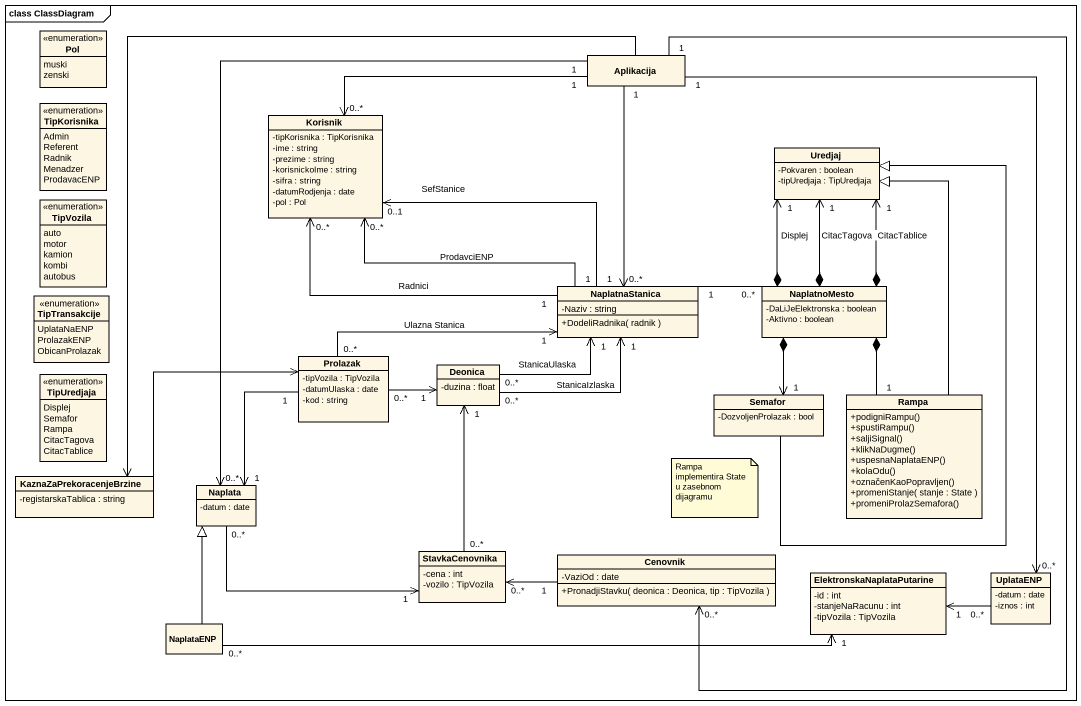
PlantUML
@startuml
mainframe class ClassDiagram
hide circle
hide empty members
skinparam classAttributeIconSize 0
enum Pol {
  muski
  zenski
}
class Aplikacija
enum TipKorisnika {
  Admin
  Referent
  Radnik
  Menadzer
  ProdavacENP
}
class Korisnik {
  -tipKorisnika : TipKorisnika
  -ime : string
  -prezime : string
  -korisnickoIme : string
  -sifra : string
  -datumRodjenja : date
  -pol : Pol
}
class Uredjaj {
  -Pokvaren : boolean
  -tipUredjaja : TipUredjaja
}
enum TipVozila {
  auto
  motor
  kamion
  kombi
  autobus
}
enum TipTransakcije {
  UplataNaENP
  ProlazakENP
  ObicanProlazak
}
class NaplatnaStanica {
  -Naziv : string
  +DodeliRadnika( radnik )
}
class NaplatnoMesto {
  -DaLiJeElektronska : boolean
  -Aktivno : boolean
}
class Prolazak {
  -tipVozila : TipVozila
  -datumUlaska : date
  -kod : string
}
enum TipUredjaja {
  Displej
  Semafor
  Rampa
  CitacTagova
  CitacTablice
}
class Deonica {
  -duzina : float
}
class Semafor {
  -DozvoljenProlazak : bool
}
class Rampa {
  +podigniRampu()
  +spustiRampu()
  +saljiSignal()
  +klikNaDugme()
  +uspesnaNaplataENP()
  +kolaOdu()
  +označenKaoPopravljen()
  +promeniStanje( stanje : State )
  +promeniProlazSemafora()
}
class KaznaZaPrekoracenjeBrzine {
  -registarskaTablica : string
}
class Naplata {
  -datum : date
}
class StavkaCenovnika {
  -cena : int
  -vozilo : TipVozila
}
class Cenovnik {
  -VaziOd : date
  +PronadjiStavku( deonica : Deonica, tip : TipVozila )
}
class ElektronskaNaplataPutarine {
  -id : int
  -stanjeNaRacunu : int
  -tipVozila : TipVozila
}
class UplataENP {
  -datum : date
  -iznos : int
}
class NaplataENP
Aplikacija "1" -left-> "0..*" Korisnik
Aplikacija "1" --> "0..*" NaplatnaStanica
Aplikacija --> KaznaZaPrekoracenjeBrzine
Aplikacija "1" --> "0..*" Naplata
Aplikacija "1" --> "0..*" Cenovnik
Aplikacija "1" --> "0..*" UplataENP
NaplatnaStanica "1" -left-> "0..*" Korisnik : Radnici
NaplatnaStanica "1" -left-> "0..*" Korisnik : ProdavciENP
NaplatnaStanica "1" -left-> "0..1" Korisnik : SefStanice
NaplatnaStanica "1" -right- "0..*" NaplatnoMesto
NaplatnoMesto *-up-> "1" Uredjaj : Displej
NaplatnoMesto *-up-> "1" Uredjaj : CitacTagova
NaplatnoMesto *-up-> "1" Uredjaj : CitacTablice
NaplatnoMesto *--> "1" Semafor
NaplatnoMesto *-- "1" Rampa
Prolazak "0..*" -right-> "1" NaplatnaStanica : Ulazna Stanica
Prolazak "0..*" -right-> "1" Deonica
Prolazak "1" --> "1" Naplata
Deonica "0..*" -right-> "1" NaplatnaStanica : StanicaUlaska
Deonica "0..*" -right-> "1" NaplatnaStanica : StanicaIzlaska
Semafor -up-|> Uredjaj
Rampa -up-|> Uredjaj
KaznaZaPrekoracenjeBrzine -right-> Prolazak
Naplata "0..*" -right-> "1" StavkaCenovnika
StavkaCenovnika "0..*" -up-> "1" Deonica
Cenovnik "1" -left-> "0..*" StavkaCenovnika
UplataENP "0..*" -left-> "1" ElektronskaNaplataPutarine
NaplataENP -up-|> Naplata
NaplataENP "0..*" -right-> "1" ElektronskaNaplataPutarine
note as N1
  Rampa implementira State u zasebnom dijagramu
end note
@enduml
